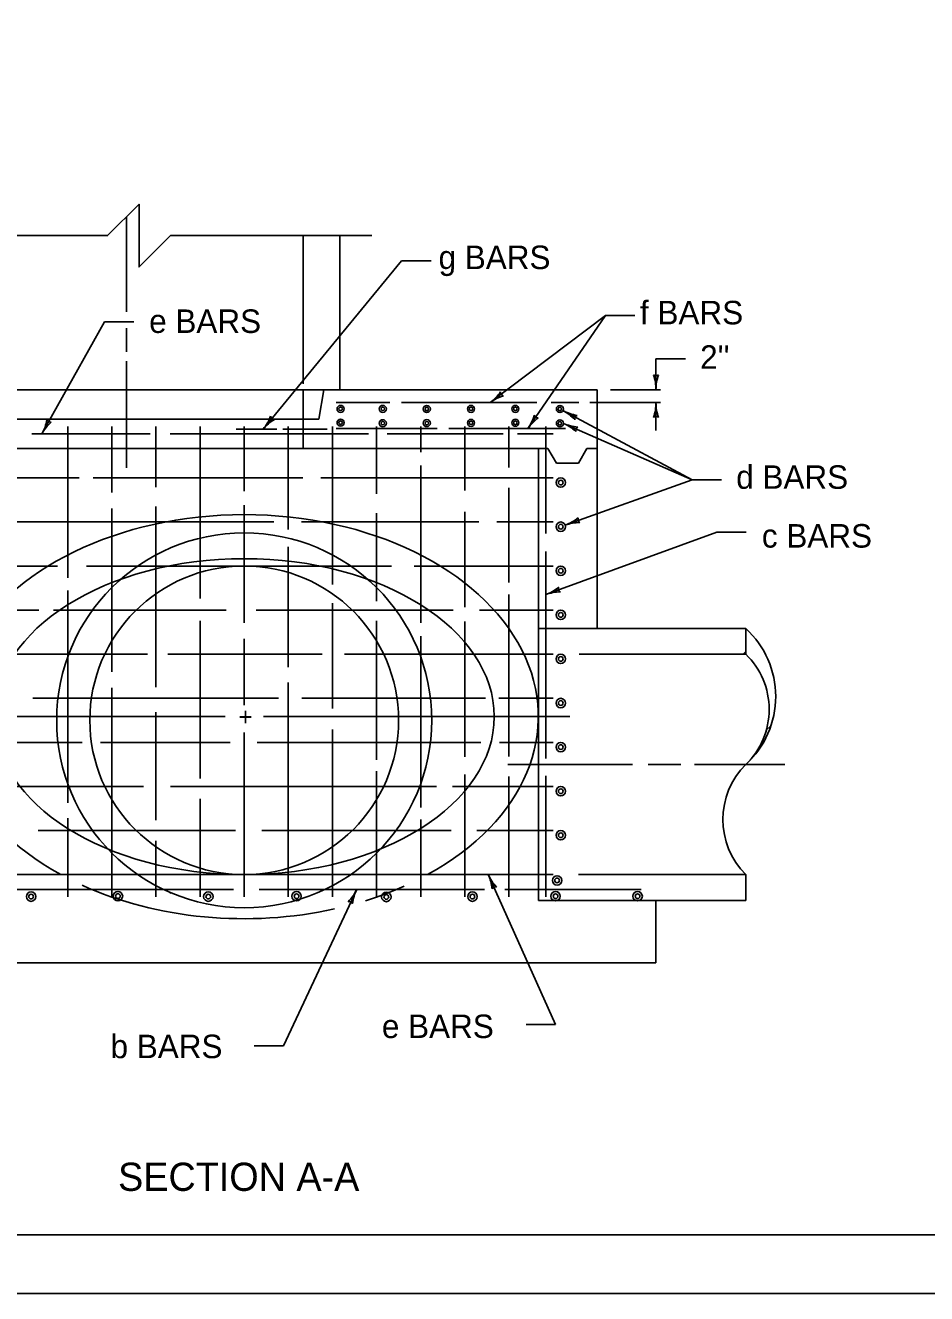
# Model space of a CAD drawing. Extents: x 997.6 to 1036.6, y 998.9 to 1022.6.
# Drawn here: x 1011.45 to 1019.11, y 1000 to 1010.79 of the extents above; entities that cross this region are included whole.
import ezdxf

# ---------------------------------------------------------------- set-up
doc = ezdxf.new("R2010")
doc.units = 0
for name, color, linetype in [('Level 1', 7, 'Continuous'), ('Level 10', 7, 'Continuous'), ('Level 11', 7, 'Continuous'), ('Level 14', 7, 'Continuous')]:
    doc.layers.add(name, color=color, linetype=linetype)

msp = doc.modelspace()

# ---------------------------------------------------------------- linework, layer by layer
at = {"layer": 'Level 1'}
for p, q in [((1012.31, 1009.161), (1012.31, 1008.352)), ((1011.749, 1009), (1010.305, 1009)), ((1014.396, 1009), (1013.083, 1009)), ((1013.81, 1009), (1013.81, 1007.738)), ((1014.123, 1009), (1014.123, 1007.689)), ((1013.471, 1007.353), (1014.648, 1008.785)), ((1014.648, 1008.785), (1014.898, 1008.785)), ((1015.401, 1007.579), (1016.38, 1008.32)), ((1015.722, 1007.358), (1016.38, 1008.32)), ((1016.38, 1008.32), (1016.63, 1008.32)), ((1012.122, 1008.267), (1011.591, 1007.314)), ((1012.122, 1008.267), (1012.372, 1008.267)), ((1012.31, 1008.214), (1012.31, 1008.012)), ((1012.31, 1007.931), (1012.31, 1007.024)), ((1016.81, 1007.953), (1016.81, 1007.689)), ((1016.81, 1007.953), (1017.06, 1007.953)), ((1010.31, 1007.689), (1016.31, 1007.689)), ((1013.81, 1007.689), (1013.81, 1007.189)), ((1013.988, 1007.689), (1013.944, 1007.439)), ((1016.31, 1007.689), (1016.31, 1005.658)), ((1016.424, 1007.689), (1016.849, 1007.689)), ((1014.091, 1007.579), (1014.547, 1007.579)), ((1014.646, 1007.579), (1015.798, 1007.579)), ((1015.919, 1007.579), (1016.154, 1007.579)), ((1016.249, 1007.579), (1016.849, 1007.579)), ((1016.81, 1007.579), (1016.81, 1007.341)), ((1010.676, 1007.439), (1013.944, 1007.439)), ((1017.117, 1006.922), (1016.019, 1007.511)), ((1012.51, 1007.314), (1011.505, 1007.314)), ((1011.81, 1007.376), (1011.81, 1006.09)), ((1012.185, 1007.376), (1012.185, 1006.815)), ((1012.56, 1007.376), (1012.56, 1006.861)), ((1014.367, 1007.314), (1012.68, 1007.314)), ((1012.935, 1007.376), (1012.935, 1005.913)), ((1013.586, 1007.353), (1013.241, 1007.353)), ((1013.31, 1007.376), (1013.31, 1006.827)), ((1014.014, 1007.353), (1013.639, 1007.353)), ((1013.685, 1007.376), (1013.685, 1006.501)), ((1014.06, 1007.376), (1014.06, 1006.033)), ((1014.091, 1007.358), (1014.95, 1007.358)), ((1014.435, 1007.376), (1014.435, 1006.804)), ((1015.51, 1007.314), (1014.525, 1007.314)), ((1014.81, 1007.376), (1014.81, 1007.158)), ((1015.05, 1007.358), (1016.041, 1007.358)), ((1015.185, 1007.376), (1015.185, 1006.832)), ((1015.56, 1007.376), (1015.56, 1007.026)), ((1015.935, 1007.314), (1015.633, 1007.314)), ((1015.873, 1007.376), (1015.873, 1006.467)), ((1016.023, 1007.403), (1017.117, 1006.922)), ((1010.81, 1007.189), (1015.81, 1007.189)), ((1015.809, 1007.189), (1015.81, 1007.189)), ((1015.81, 1007.189), (1015.81, 1003.345)), ((1015.81, 1007.189), (1015.892, 1007.189)), ((1015.965, 1007.064), (1015.892, 1007.189)), ((1016.151, 1007.064), (1016.223, 1007.189)), ((1016.223, 1007.189), (1016.309, 1007.189)), ((1014.81, 1007.044), (1014.81, 1005.707)), ((1015.965, 1007.064), (1016.151, 1007.064)), ((1011.906, 1006.939), (1010.685, 1006.939)), ((1013.807, 1006.939), (1012.026, 1006.939)), ((1015.935, 1006.939), (1013.961, 1006.939)), ((1017.117, 1006.922), (1016.039, 1006.537)), ((1017.117, 1006.922), (1017.367, 1006.922)), ((1015.56, 1006.855), (1015.56, 1006.05)), ((1012.185, 1006.678), (1012.185, 1005.29)), ((1012.56, 1006.695), (1012.56, 1005.159)), ((1013.31, 1006.707), (1013.31, 1005.707)), ((1013.562, 1006.564), (1011.278, 1006.564)), ((1015.303, 1006.564), (1013.796, 1006.564)), ((1014.435, 1006.638), (1014.435, 1005.89)), ((1015.185, 1006.649), (1015.185, 1005.838)), ((1015.935, 1006.564), (1015.457, 1006.564)), ((1017.326, 1006.478), (1015.873, 1005.946)), ((1017.326, 1006.478), (1017.576, 1006.478)), ((1013.685, 1006.352), (1013.685, 1005.33)), ((1015.873, 1006.312), (1015.873, 1004.553)), ((1011.723, 1006.189), (1010.685, 1006.189)), ((1014.561, 1006.189), (1011.969, 1006.189)), ((1015.935, 1006.189), (1014.755, 1006.189)), ((1011.81, 1005.981), (1011.81, 1004.176)), ((1015.56, 1005.947), (1015.56, 1004.57)), ((1011.563, 1005.814), (1010.685, 1005.814)), ((1013.156, 1005.814), (1011.689, 1005.814)), ((1015.086, 1005.814), (1013.413, 1005.814)), ((1014.06, 1005.873), (1014.06, 1004.976)), ((1015.935, 1005.814), (1015.309, 1005.814)), ((1012.935, 1005.724), (1012.935, 1004.382)), ((1014.435, 1005.724), (1014.435, 1004.542)), ((1015.185, 1005.718), (1015.185, 1004.565)), ((1014.81, 1005.593), (1014.81, 1004.136)), ((1015.81, 1005.658), (1017.573, 1005.658)), ((1017.573, 1005.658), (1017.573, 1005.439)), ((1013.31, 1005.57), (1013.31, 1005.006)), ((1012.488, 1005.439), (1010.685, 1005.439)), ((1013.973, 1005.439), (1012.66, 1005.439)), ((1015.935, 1005.439), (1014.161, 1005.439)), ((1016.157, 1005.439), (1017.573, 1005.439)), ((1017.55, 1005.439), (1017.573, 1005.462)), ((1012.185, 1005.153), (1012.185, 1003.376)), ((1013.685, 1005.199), (1013.685, 1003.376)), ((1013.602, 1005.064), (1011.512, 1005.064)), ((1015.36, 1005.064), (1013.801, 1005.064)), ((1015.935, 1005.064), (1015.474, 1005.064)), ((1012.56, 1004.947), (1012.56, 1004.028)), ((1013.147, 1004.908), (1010.542, 1004.908)), ((1016.079, 1004.908), (1013.475, 1004.908)), ((1017.745, 1004.789), (1017.786, 1004.831)), ((1013.31, 1004.773), (1013.31, 1003.376)), ((1014.06, 1004.799), (1014.06, 1003.376)), ((1011.934, 1004.689), (1010.685, 1004.689)), ((1013.191, 1004.689), (1012.089, 1004.689)), ((1015.32, 1004.689), (1013.419, 1004.689)), ((1015.935, 1004.689), (1015.48, 1004.689)), ((1015.551, 1004.502), (1016.611, 1004.502)), ((1016.743, 1004.502), (1017.022, 1004.502)), ((1017.138, 1004.502), (1017.904, 1004.502)), ((1014.435, 1004.445), (1014.435, 1003.376)), ((1015.185, 1004.416), (1015.185, 1003.376)), ((1015.56, 1004.399), (1015.56, 1003.376)), ((1015.873, 1004.405), (1015.873, 1003.376)), ((1012.454, 1004.314), (1011.312, 1004.314)), ((1014.943, 1004.314), (1012.683, 1004.314)), ((1015.935, 1004.314), (1015.08, 1004.314)), ((1012.935, 1004.21), (1012.935, 1003.376)), ((1011.81, 1004.045), (1011.81, 1003.376)), ((1014.81, 1004.033), (1014.81, 1003.376)), ((1013.236, 1003.939), (1011.558, 1003.939)), ((1015.069, 1003.939), (1013.459, 1003.939)), ((1015.935, 1003.939), (1015.286, 1003.939)), ((1012.56, 1003.851), (1012.56, 1003.376)), ((1011.638, 1003.564), (1010.685, 1003.564)), ((1010.81, 1003.564), (1015.81, 1003.564)), ((1011.586, 1003.564), (1010.81, 1003.564)), ((1015.81, 1003.564), (1011.912, 1003.564)), ((1014.709, 1003.564), (1011.94, 1003.564)), ((1015.935, 1003.564), (1015.058, 1003.564)), ((1015.957, 1002.29), (1015.384, 1003.564)), ((1016.15, 1003.564), (1017.573, 1003.564)), ((1017.573, 1003.564), (1017.573, 1003.345)), ((1013.219, 1003.439), (1011.289, 1003.439)), ((1015.351, 1003.439), (1013.436, 1003.439)), ((1013.644, 1002.107), (1014.266, 1003.439)), ((1016.685, 1003.439), (1015.525, 1003.439)), ((1012.68, 1003.403), (1012.686, 1003.416)), ((1015.81, 1003.345), (1017.573, 1003.345)), ((1016.81, 1003.345), (1016.81, 1002.814)), ((1009.81, 1002.814), (1016.81, 1002.814)), ((1015.707, 1002.29), (1015.957, 1002.29)), ((1013.394, 1002.107), (1013.644, 1002.107))]:
    msp.add_line(p, q, dxfattribs=at)
msp.add_lwpolyline([(1011.749, 1009), (1012.149, 1009), (1012.416, 1009.267), (1012.416, 1008.733), (1012.683, 1009), (1013.083, 1009)], dxfattribs=at)
for centre, radius in [((1014.129, 1007.526), 0.03), ((1014.129, 1007.526), 0.015), ((1014.488, 1007.526), 0.03), ((1014.488, 1007.526), 0.015), ((1014.862, 1007.525), 0.03), ((1014.862, 1007.525), 0.015), ((1015.238, 1007.526), 0.03), ((1015.238, 1007.526), 0.015), ((1015.615, 1007.526), 0.03), ((1015.615, 1007.526), 0.015), ((1015.993, 1007.525), 0.03), ((1015.993, 1007.525), 0.015), ((1014.129, 1007.409), 0.03), ((1014.129, 1007.409), 0.015), ((1014.488, 1007.404), 0.03), ((1014.488, 1007.404), 0.015), ((1014.862, 1007.405), 0.03), ((1014.862, 1007.405), 0.015), ((1015.238, 1007.407), 0.03), ((1015.238, 1007.407), 0.015), ((1015.615, 1007.408), 0.03), ((1015.615, 1007.408), 0.015), ((1015.993, 1007.403), 0.03), ((1015.993, 1007.403), 0.015), ((1016.001, 1006.899), 0.04), ((1016.001, 1006.899), 0.02), ((1016.001, 1006.524), 0.04), ((1013.31, 1004.877), 1.594), ((1016.001, 1006.524), 0.02), ((1013.31, 1004.877), 1.312), ((1016.001, 1006.149), 0.04), ((1016.001, 1006.149), 0.02), ((1016.001, 1005.774), 0.04), ((1016.001, 1005.774), 0.02), ((1016.001, 1005.399), 0.04), ((1016.001, 1005.399), 0.02), ((1016.001, 1005.024), 0.04), ((1016.001, 1005.024), 0.02), ((1016.001, 1004.649), 0.04), ((1016.001, 1004.649), 0.02), ((1016.001, 1004.274), 0.04), ((1016.001, 1004.274), 0.02), ((1016.001, 1003.899), 0.04), ((1016.001, 1003.899), 0.02), ((1015.969, 1003.515), 0.04), ((1015.969, 1003.515), 0.02), ((1011.499, 1003.377), 0.04), ((1011.499, 1003.377), 0.02), ((1012.237, 1003.381), 0.04), ((1012.237, 1003.381), 0.02), ((1013.005, 1003.377), 0.04), ((1013.005, 1003.377), 0.02), ((1013.755, 1003.38), 0.04), ((1013.755, 1003.38), 0.02), ((1014.518, 1003.374), 0.04), ((1014.518, 1003.374), 0.02), ((1015.25, 1003.377), 0.04), ((1015.25, 1003.377), 0.02), ((1015.956, 1003.38), 0.04), ((1015.956, 1003.38), 0.02), ((1016.654, 1003.38), 0.04), ((1016.654, 1003.38), 0.02)]:
    msp.add_circle(centre, radius, dxfattribs=at)
for centre, radius, start, end in [((1016.81, 1007.838), 0.0313, 228.7746, 310.8913), ((1016.419, 1007.689), 0.391, 0, 18.6688), ((1017.201, 1007.689), 0.391, 161.3472, 179.9939), ((1015.165, 1007.891), 0.391, 307.0955, 325.7643), ((1015.637, 1007.267), 0.391, 108.4426, 127.0894), ((1015.519, 1007.669), 0.0313, 175.8701, 257.9868), ((1016.419, 1007.689), 0.391, 359.9878, 0), ((1015.165, 1007.891), 0.391, 307.0833, 307.0955), ((1016.419, 1007.579), 0.391, 341.3472, 359.9939), ((1017.201, 1007.579), 0.391, 180, 198.6688), ((1017.201, 1007.579), 0.391, 179.9878, 180), ((1011.249, 1007.504), 0.391, 330.871, 349.5398), ((1011.663, 1007.444), 0.0313, 199.6456, 281.7623), ((1013.169, 1007.602), 0.391, 320.5806, 339.2494), ((1013.773, 1007.105), 0.391, 121.9278, 140.5745), ((1013.566, 1007.468), 0.0313, 189.3552, 271.4719), ((1015.399, 1007.579), 0.391, 325.6027, 344.2715), ((1016.045, 1007.138), 0.391, 126.9499, 145.5966), ((1015.806, 1007.481), 0.0313, 194.3773, 276.494), ((1016.204, 1007.856), 0.391, 241.7849, 260.4536), ((1015.834, 1007.167), 0.391, 43.132, 61.7788), ((1016.204, 1007.856), 0.391, 241.7726, 241.7849), ((1016.15, 1007.441), 0.0313, 110.5595, 192.6762), ((1016.81, 1007.431), 0.0313, 48.7746, 130.8913), ((1011.932, 1007.124), 0.391, 132.2181, 150.8649), ((1011.249, 1007.504), 0.391, 330.8588, 330.871), ((1013.169, 1007.602), 0.391, 320.5684, 320.5806), ((1015.399, 1007.579), 0.391, 325.5905, 325.6027), ((1016.18, 1007.761), 0.391, 246.2771, 264.9459), ((1015.865, 1007.045), 0.391, 47.6243, 66.271), ((1016.18, 1007.761), 0.391, 246.2649, 246.2771), ((1016.159, 1007.343), 0.0313, 115.0517, 197.1684), ((1015.907, 1006.906), 0.391, 289.6241, 308.2929), ((1016.17, 1006.169), 0.391, 90.9713, 109.618), ((1016.179, 1006.587), 0.0313, 158.3987, 240.5154), ((1015.907, 1006.906), 0.391, 289.6119, 289.6241), ((1015.738, 1006.313), 0.391, 290.1094, 308.7781), ((1016.007, 1005.579), 0.391, 91.4565, 110.1033), ((1015.738, 1006.313), 0.391, 290.0971, 290.1094), ((1016.012, 1005.997), 0.0313, 158.884, 241.0007), ((1017.043, 1005.08), 0.785, 312.5579, 47.4421), ((1017.119, 1004.97), 0.653, 314.1091, 45.8909), ((1018.043, 1004.033), 0.664, 135.0756, 224.9244), ((1015.741, 1003.725), 0.391, 204.2307, 222.8995), ((1015.028, 1003.404), 0.391, 5.5779, 24.2246), ((1015.741, 1003.725), 0.391, 204.2185, 204.2307), ((1013.912, 1003.604), 0.391, 316.3103, 334.957), ((1014.62, 1003.274), 0.391, 154.9631, 173.6319), ((1014.62, 1003.274), 0.391, 154.9509, 154.9631), ((1015.445, 1003.429), 0.0313, 73.0053, 155.122), ((1014.203, 1003.304), 0.0313, 23.7377, 105.8544)]:
    msp.add_arc(centre, radius, start, end, dxfattribs=at)
for start_param, end_param in [(5.385617, 10.322346), (4.128626, 5.02453), (5.137541, 5.286774)]:
    msp.add_ellipse((1013.31, 1004.908), major_axis=(2.5, 0), ratio=0.687483, start_param=start_param, end_param=end_param, dxfattribs=at)
msp.add_ellipse((1013.31, 1004.908), major_axis=(2.125, 0), ratio=0.632333, dxfattribs=at)
at = {"layer": 'Level 10'}
msp.add_line((1035.5, 1000.5), (1007, 1000.5), dxfattribs=at)
at = {"layer": 'Level 11'}
msp.add_lwpolyline([(1007, 1000.5), (1035.5, 1000.5), (1035.5, 1021.5), (1007, 1021.5)], close=True, dxfattribs=at)
at = {"layer": 'Level 14'}
msp.add_line((1036, 1000), (1000, 1000), dxfattribs=at)

# ---------------------------------------------------------------- texts
at = {"layer": 'Level 1'}
for s, height, p in [('g BARS', 0.2, (1014.962, 1008.715)), ('f BARS', 0.2, (1016.674, 1008.245)), ('e BARS', 0.2, (1012.502, 1008.172)), ("2''", 0.2, (1017.185, 1007.867)), ('d BARS', 0.2, (1017.492, 1006.846)), ('c BARS', 0.2, (1017.71, 1006.346)), ('+', 0.15, (1013.262, 1004.833)), ('e BARS', 0.2, (1014.48, 1002.174)), ('b BARS', 0.2, (1012.174, 1002.003)), ('SECTION A-A', 0.24, (1012.238, 1000.874))]:
    msp.add_text(s, height=height, dxfattribs=at).set_placement(p)

doc.saveas('drawing.dxf')
